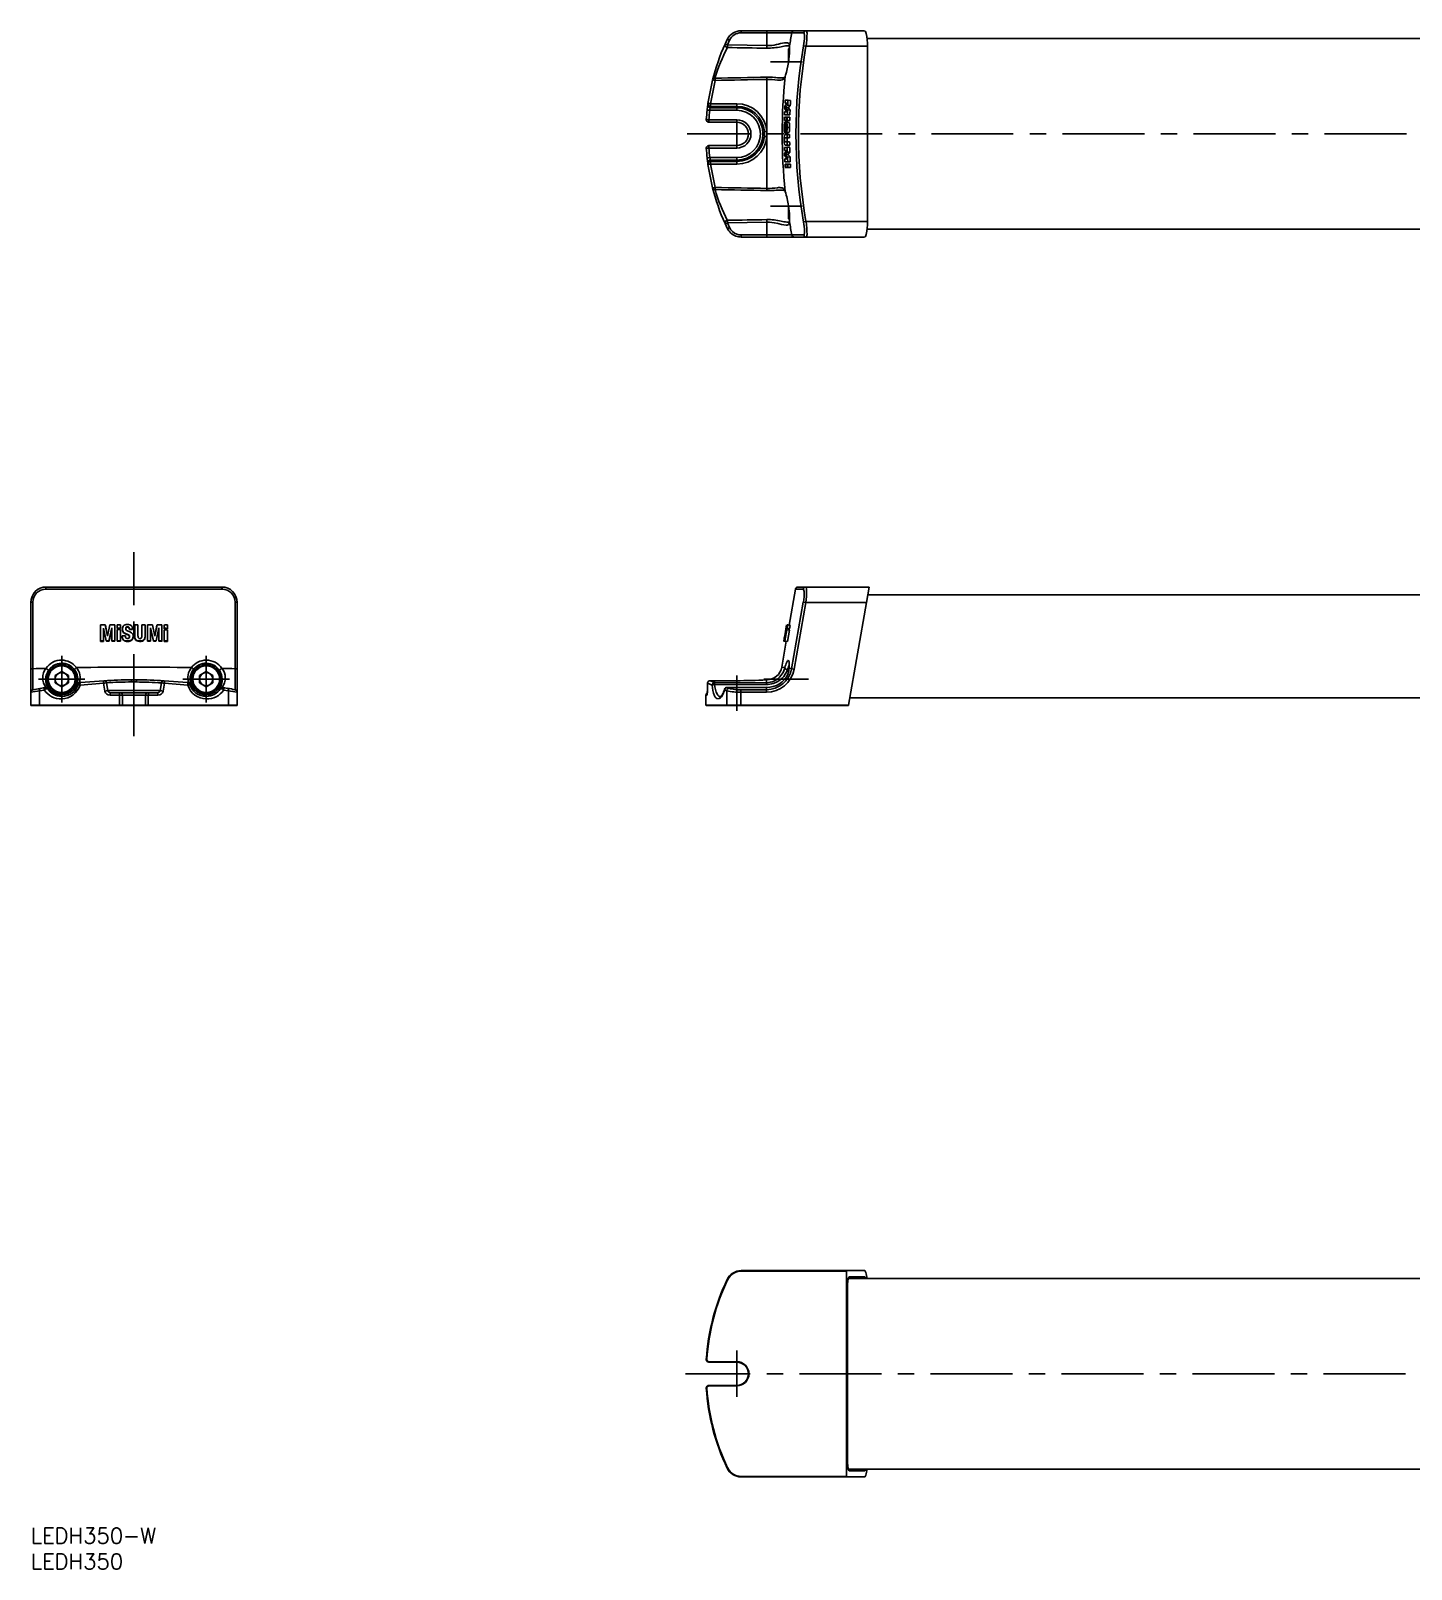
# Model space of a CAD drawing. Extents: x 0 to 535, y -8 to 290.
# Drawn here: x 0 to 267.6, y -8 to 290.3 of the extents above; entities that cross this region are included whole.
import ezdxf

# ---------------------------------------------------------------- set-up
doc = ezdxf.new("R2010")
doc.units = 0
doc.header["$LTSCALE"] = 0.5
doc.linetypes.add('CENTER', pattern=[50.8, 31.75, -6.35, 6.35, -6.35])
for name, color, linetype in [('MSM_CENTER', 1, 'CENTER'), ('MSM_CONTINUOUS', 7, 'CONTINUOUS'), ('MSM_PART_NUMBER', 7, 'CONTINUOUS')]:
    doc.layers.add(name, color=color, linetype=linetype)
doc.styles.get("Standard").update_dxf_attribs({"font": 'txt.shx', "height": 3, "bigfont": 'bigfont.shx'})

# ---------------------------------------------------------------- blocks, each defined once
blk = doc.blocks.new('*U2')
at = {"layer": 'MSM_PART_NUMBER'}
blk.add_text('LEDH350-W', height=3, dxfattribs=at).set_placement((0, -3))
blk = doc.blocks.new('*U3')
at = {"layer": 'MSM_PART_NUMBER'}
blk.add_text('LEDH350', height=3, dxfattribs=at).set_placement((0, -8))

msp = doc.modelspace()

# ---------------------------------------------------------------- linework, layer by layer
at = {"layer": 'MSM_CENTER'}
for p, q in [((143.4, 284.34), (149.49, 284.34)), ((136.84, 267.58), (136.84, 273.08)), ((495.23, 270.28), (127.25, 270.34)), ((143.4, 256.34), (149.49, 256.34)), ((20, 153.56), (20, 189.21)), ((6, 169.1), (6, 160.1)), ((34, 169.1), (34, 160.1)), ((10.5, 164.6), (1.5, 164.6)), ((38.5, 164.6), (29.5, 164.6)), ((136.84, 158.47), (136.84, 165.3)), ((150.72, 164.6), (142.06, 164.6)), ((136.84, 34.4), (136.84, 25.4)), ((495.06, 29.9), (126.88, 29.9))]:
    msp.add_line(p, q, dxfattribs=at)
at = {"layer": 'MSM_CONTINUOUS'}
for p, q in [((137.69, 289.93), (137.69, 290.33)), ((137.69, 290.33), (161.62, 290.33)), ((149.8, 289.93), (137.69, 289.93)), ((142.68, 287.45), (142.68, 290.33)), ((134.56, 287.71), (134.98, 288.62)), ((135.43, 288.5), (135.01, 287.59)), ((135.01, 287.59), (142.68, 287.45)), ((146.84, 286.79), (147.07, 287.01)), ((146.84, 286.79), (146.84, 284.22)), ((147.07, 287.26), (147.07, 287.24)), ((150.26, 287.33), (149.77, 287.42)), ((162.15, 287.33), (150.26, 287.33)), ((462.59, 288.83), (162.08, 288.83)), ((162.15, 253.33), (162.15, 287.33)), ((131.25, 276.23), (132.15, 280.78)), ((132.63, 280.71), (131.75, 276.19)), ((142.68, 259.76), (142.68, 280.9)), ((136.84, 274.91), (131.59, 274.91)), ((131.71, 275.41), (136.84, 275.41)), ((131.75, 276.19), (136.84, 276.19)), ((131.75, 276.19), (131.75, 275.67)), ((136.84, 275.67), (131.75, 275.67)), ((136.84, 274.91), (136.84, 276.19)), ((146.11, 274.62), (146.56, 274.62)), ((146.56, 274.62), (146.14, 275.2)), ((146.16, 275.69), (146.63, 276.27)), ((146.63, 276.27), (146.19, 276.27)), ((146.19, 276.27), (146.61, 276.24)), ((146.23, 276.85), (146.78, 276.85)), ((146.72, 275.9), (146.31, 275.45)), ((146.31, 275.45), (146.68, 274.98)), ((146.31, 275.45), (146.8, 275.42)), ((146.68, 274.98), (147.17, 274.96)), ((146.72, 275.9), (147.21, 275.87)), ((146.78, 276.85), (147.27, 276.82)), ((147.21, 275.87), (146.8, 275.42)), ((146.8, 275.42), (147.17, 274.96)), ((131.43, 273.08), (136.84, 273.08)), ((131.43, 272.58), (131.43, 273.08)), ((136.84, 272.58), (131.43, 272.58)), ((136.84, 272.58), (136.84, 273.08)), ((146.44, 272.95), (146.06, 272.95)), ((146.55, 272.93), (146.06, 272.95)), ((146.08, 273.59), (146.46, 273.59)), ((146.64, 274.04), (146.09, 274.04)), ((146.09, 274.04), (146.58, 274.02)), ((146.1, 271.56), (146.25, 271.56)), ((146.21, 271.98), (146.19, 271.98)), ((146.2, 272.62), (146.22, 272.62)), ((146.21, 271.98), (146.28, 271.97)), ((146.22, 272.62), (146.71, 272.6)), ((146.37, 271.6), (146.33, 271.11)), ((146.93, 272.93), (146.44, 272.95)), ((146.45, 272.57), (146.94, 272.56)), ((146.51, 273.58), (146.46, 273.59)), ((146.61, 272.95), (146.49, 272.95)), ((146.49, 272.95), (146.98, 272.93)), ((146.51, 273.59), (146.62, 273.59)), ((146.93, 272.93), (146.55, 272.93)), ((147.13, 274.02), (146.58, 274.02)), ((146.59, 271.57), (147.08, 271.56)), ((146.61, 272.95), (147.1, 272.93)), ((146.62, 273.59), (147.12, 273.57)), ((146.64, 274.04), (147.13, 274.02)), ((147.1, 272.93), (146.98, 272.93)), ((142.19, 269.86), (142.19, 270.8)), ((146.19, 270.5), (146.68, 270.5)), ((146.19, 270.19), (146.57, 270.19)), ((146.19, 270.19), (146.68, 270.19)), ((146.58, 269.55), (146.19, 269.55)), ((146.2, 268.81), (146.58, 268.81)), ((146.2, 268.81), (146.69, 268.81)), ((146.33, 271.11), (146.3, 270.81)), ((146.44, 270.61), (146.42, 270.61)), ((146.42, 270.61), (146.91, 270.6)), ((146.44, 270.61), (146.93, 270.6)), ((146.57, 270.19), (147.06, 270.19)), ((146.58, 269.55), (147.07, 269.56)), ((146.58, 268.81), (147.08, 268.81)), ((146.68, 270.19), (147.06, 270.19)), ((146.69, 268.81), (147.08, 268.81)), ((146.93, 270.6), (146.91, 270.6)), ((131.43, 268.08), (131.43, 267.58)), ((131.43, 268.08), (136.84, 268.08)), ((136.84, 267.58), (131.43, 267.58)), ((131.59, 265.75), (136.84, 265.75)), ((136.84, 268.08), (136.84, 267.58)), ((136.84, 265.75), (136.84, 264.47)), ((146.06, 267.72), (146.55, 267.73)), ((146.06, 267.72), (146.61, 267.72)), ((146.51, 267.13), (146.07, 267.13)), ((146.09, 266.56), (146.51, 267.13)), ((146.58, 265.49), (146.11, 266.06)), ((146.59, 268.17), (146.21, 268.17)), ((146.63, 266.77), (146.26, 266.3)), ((146.26, 266.3), (146.76, 266.32)), ((146.26, 266.3), (146.67, 265.85)), ((146.55, 267.73), (147.1, 267.73)), ((146.59, 268.17), (147.09, 268.18)), ((146.61, 267.72), (147.1, 267.73)), ((146.63, 266.77), (147.13, 266.78)), ((146.67, 265.85), (147.16, 265.87)), ((147.13, 266.78), (146.76, 266.32)), ((146.76, 266.32), (147.16, 265.87)), ((132.15, 259.88), (131.25, 264.43)), ((136.84, 265.26), (131.71, 265.26)), ((131.75, 264.99), (131.75, 264.47)), ((131.75, 264.99), (136.84, 264.99)), ((131.75, 264.47), (132.63, 259.95)), ((136.84, 264.47), (131.75, 264.47)), ((146.14, 265.49), (146.56, 265.51)), ((146.14, 265.49), (146.58, 265.49)), ((146.72, 264.9), (146.17, 264.9)), ((146.19, 264.45), (146.68, 264.48)), ((146.19, 264.45), (146.57, 264.45)), ((146.61, 263.81), (146.23, 263.81)), ((146.57, 264.45), (147.07, 264.48)), ((146.61, 263.81), (146.66, 263.81)), ((147.11, 264.48), (146.62, 264.45)), ((146.62, 264.45), (146.74, 264.45)), ((146.78, 263.81), (146.66, 263.81)), ((146.68, 264.48), (147.07, 264.48)), ((146.72, 264.9), (147.21, 264.93)), ((147.23, 264.48), (146.74, 264.45)), ((147.27, 263.84), (146.78, 263.81)), ((147.11, 264.48), (147.23, 264.48)), ((146.84, 256.45), (146.84, 253.89)), ((147.07, 253.65), (146.84, 253.89)), ((134.98, 252.04), (134.56, 252.96)), ((142.68, 253.22), (135.01, 253.07)), ((135.01, 253.07), (135.43, 252.17)), ((137.69, 250.74), (149.8, 250.74)), ((137.69, 250.74), (137.69, 250.33)), ((142.68, 253.22), (142.68, 250.33)), ((147.07, 253.39), (147.06, 253.28)), ((150.26, 253.33), (149.77, 253.25)), ((150.26, 253.33), (162.15, 253.33)), ((462.59, 251.83), (162.08, 251.83)), ((161.62, 250.33), (137.69, 250.33)), ((2.92, 182.05), (37.08, 182.05)), ((3, 182.47), (37, 182.47)), ((148.22, 182.06), (146.99, 175.07)), ((148.22, 182.06), (149.7, 182.05)), ((162.52, 182.47), (148.71, 182.47)), ((162.52, 182.47), (161.99, 179.47)), ((0, 159.57), (0, 179.47)), ((0.4, 179.55), (0.4, 162.55)), ((39.6, 162.55), (39.6, 179.55)), ((40, 179.47), (40, 159.57)), ((147.45, 166.61), (149.73, 179.55)), ((150.21, 179.47), (147.93, 166.53)), ((149.73, 179.55), (150.21, 179.47)), ((161.99, 179.47), (150.21, 179.47)), ((161.99, 179.47), (158.49, 159.57)), ((463.15, 180.97), (162.26, 180.97)), ((13.48, 172.01), (13.48, 175.12)), ((14.64, 172.02), (14.07, 174.5)), ((14.07, 174.5), (14.07, 172.02)), ((14.1, 174.37), (14.1, 171.93)), ((14.43, 175.13), (14.88, 172.94)), ((14.43, 175.13), (14.46, 175.04)), ((14.46, 175.04), (14.89, 172.96)), ((14.88, 172.94), (15.35, 175.14)), ((15.71, 174.55), (15.14, 172.03)), ((15.71, 174.37), (15.16, 171.94)), ((15.71, 172.03), (15.71, 174.55)), ((16.3, 175.14), (16.3, 172.03)), ((16.3, 175.14), (16.31, 175.06)), ((16.31, 175.06), (16.31, 171.95)), ((16.75, 174.48), (16.75, 175.15)), ((16.75, 174.48), (16.76, 174.4)), ((16.75, 172.04), (16.75, 174.21)), ((17.39, 175.15), (17.39, 174.49)), ((17.39, 175.15), (17.4, 175.06)), ((17.39, 174.49), (17.4, 174.4)), ((17.39, 174.21), (17.39, 172.04)), ((17.4, 174.12), (17.39, 174.21)), ((17.4, 175.06), (17.4, 174.4)), ((17.4, 174.12), (17.4, 171.95)), ((17.89, 173.8), (17.9, 173.71)), ((18.32, 173.46), (18.33, 173.38)), ((18.73, 173.97), (19.22, 173.76)), ((18.77, 174.67), (18.77, 174.76)), ((19.11, 174.29), (19.12, 174.21)), ((19.22, 173.76), (19.52, 173.6)), ((19.73, 174.38), (19.73, 174.3)), ((19.73, 174.38), (19.73, 174.3)), ((19.73, 174.3), (19.73, 174.21)), ((19.73, 174.3), (19.73, 174.21)), ((20.14, 172.99), (20.14, 175.16)), ((20.14, 175.16), (20.14, 175.07)), ((20.14, 172.9), (20.14, 175.07)), ((20.78, 175.16), (20.78, 172.99)), ((21.53, 175.15), (21.52, 175.07)), ((21.52, 172.9), (21.52, 175.07)), ((21.53, 172.98), (21.53, 175.15)), ((22.17, 175.15), (22.17, 172.98)), ((22.62, 175.15), (22.6, 175.06)), ((22.6, 171.95), (22.6, 175.06)), ((22.62, 172.04), (22.62, 175.15)), ((23.21, 174.53), (23.2, 172.04)), ((23.78, 172.03), (23.21, 174.53)), ((23.76, 171.95), (23.21, 174.37)), ((23.57, 175.15), (24.03, 172.95)), ((24.03, 172.95), (24.49, 175.14)), ((24.03, 172.95), (24.46, 175.05)), ((24.84, 174.52), (24.27, 172.03)), ((24.49, 175.14), (24.46, 175.05)), ((24.82, 171.94), (24.82, 174.43)), ((24.85, 172.03), (24.84, 174.52)), ((25.43, 175.13), (25.43, 172.02)), ((25.85, 175.04), (25.88, 175.13)), ((25.85, 174.38), (25.85, 175.04)), ((25.85, 174.38), (25.88, 174.46)), ((25.88, 174.19), (25.85, 174.1)), ((25.85, 171.93), (25.85, 174.1)), ((25.88, 174.46), (25.88, 175.13)), ((25.88, 172.02), (25.88, 174.19)), ((26.49, 174.37), (26.52, 174.46)), ((26.52, 175.12), (26.52, 174.46)), ((26.52, 174.18), (26.52, 172.01)), ((145.98, 172.04), (146.53, 175.15)), ((146.44, 174.53), (146, 172.04)), ((146.02, 172.03), (146.44, 174.53)), ((146.5, 174.52), (146.04, 172.03)), ((146.06, 172.03), (146.5, 174.52)), ((146.64, 175.13), (146.09, 172.02)), ((146.12, 172.99), (146.5, 175.16)), ((146.5, 175.16), (146.12, 172.99)), ((146.12, 172.02), (146.5, 174.19)), ((146.13, 172.98), (146.51, 175.15)), ((146.52, 175.15), (146.14, 172.98)), ((146.54, 174.18), (146.16, 172.01)), ((146.56, 175.15), (146.19, 172.95)), ((146.19, 172.95), (146.6, 175.14)), ((146.54, 174.18), (146.5, 174.19)), ((146.56, 175.15), (146.53, 175.15)), ((146.54, 174.18), (147.03, 174.09)), ((146.55, 174.46), (146.67, 175.13)), ((146.59, 174.46), (146.55, 174.46)), ((146.7, 175.12), (146.59, 174.46)), ((147.08, 174.37), (146.59, 174.46)), ((146.64, 175.13), (146.6, 175.14)), ((146.64, 175.13), (146.67, 175.13)), ((147.03, 174.09), (146.65, 171.92)), ((146.7, 175.12), (146.67, 175.13)), ((147.2, 175.03), (146.7, 175.12)), ((147.02, 174.38), (146.97, 174.11)), ((147.2, 175.03), (147.08, 174.37)), ((13.48, 172.01), (13.51, 171.92)), ((14.07, 172.02), (14.1, 171.93)), ((15.14, 172.03), (14.64, 172.02)), ((14.64, 172.02), (14.67, 171.94)), ((15.16, 171.94), (14.67, 171.94)), ((15.14, 172.03), (15.16, 171.94)), ((15.71, 172.03), (15.73, 171.94)), ((16.3, 172.03), (16.31, 171.95)), ((16.76, 171.95), (16.75, 172.04)), ((17.4, 171.95), (17.39, 172.04)), ((17.72, 172.89), (17.72, 173.01)), ((18.36, 173.01), (18.36, 172.92)), ((18.36, 173.01), (18.37, 172.93)), ((18.37, 172.93), (18.37, 172.84)), ((18.37, 172.84), (18.37, 172.73)), ((18.78, 171.91), (18.77, 172)), ((20.14, 172.99), (20.14, 172.9)), ((21.53, 172.98), (21.52, 172.9)), ((22.62, 172.04), (22.6, 171.95)), ((23.2, 172.04), (23.19, 171.95)), ((23.78, 172.03), (23.76, 171.95)), ((24.25, 171.94), (23.76, 171.95)), ((24.27, 172.03), (23.78, 172.03)), ((24.27, 172.03), (24.25, 171.94)), ((24.85, 172.03), (24.82, 171.94)), ((25.43, 172.02), (25.41, 171.93)), ((25.88, 172.02), (25.85, 171.93)), ((26.52, 172.01), (26.49, 171.92)), ((146.44, 171.96), (145.56, 166.95)), ((145.95, 172.04), (145.96, 172.04)), ((146.43, 171.91), (145.95, 172)), ((145.95, 171.99), (146.43, 171.91)), ((145.98, 172.04), (146, 172.04)), ((146.04, 172.03), (146.02, 172.03)), ((146.14, 172.98), (146.05, 172.48)), ((146.09, 172.02), (146.06, 172.03)), ((146.09, 172.02), (146.12, 172.02)), ((146.16, 172.01), (146.12, 172.02)), ((146.16, 172.01), (146.65, 171.92)), ((146.84, 167.05), (147.01, 167.22)), ((6, 166.08), (4.72, 165.34)), ((4.72, 165.34), (4.72, 163.86)), ((6, 166.08), (7.28, 165.34)), ((7.28, 163.86), (7.28, 165.34)), ((9.62, 163.93), (14.14, 164.3)), ((19.49, 164.47), (20.51, 164.47)), ((25.86, 164.3), (30.38, 163.93)), ((32.72, 165.34), (34, 166.08)), ((32.72, 165.34), (32.72, 163.86)), ((34, 166.08), (35.28, 165.34)), ((35.28, 163.86), (35.28, 165.34)), ((136.77, 164.3), (131.67, 164.3)), ((131.67, 164.3), (132.56, 163.93)), ((136.77, 164.3), (131.67, 164.3)), ((131.67, 164.3), (131.67, 164.3)), ((136.77, 164.3), (136.77, 164.3)), ((142.6, 164.47), (142.59, 164.47)), ((142.6, 163.91), (142.6, 164.47)), ((145.56, 166.95), (146.17, 166.84)), ((146.77, 166.79), (146.65, 166.45)), ((146.84, 167.05), (146.84, 165.87)), ((147.93, 166.53), (146.99, 166.7)), ((2.62, 162.49), (1.71, 162.33)), ((1.71, 162.33), (1.71, 159.57)), ((1.8, 162.81), (1.83, 162.82)), ((1.83, 162.82), (2.74, 162.98)), ((2.71, 162.97), (2.74, 162.98)), ((2.74, 162.98), (2.89, 163.01)), ((3.24, 162.77), (3.38, 162.8)), ((3.37, 162.82), (3.38, 162.8)), ((6, 163.12), (4.72, 163.86)), ((7.28, 163.86), (6, 163.12)), ((9.19, 163.59), (9.01, 163.58)), ((9.43, 163.91), (9.62, 163.93)), ((14.1, 163.8), (9.55, 163.44)), ((14.37, 162.29), (14.1, 163.8)), ((14.66, 163.89), (14.93, 162.38)), ((14.93, 162.38), (25.07, 162.38)), ((24.63, 161.47), (15.37, 161.47)), ((15.42, 161.97), (24.58, 161.97)), ((17.22, 159.57), (17.22, 161.47)), ((17.75, 161.47), (17.75, 159.57)), ((20.47, 164.05), (19.53, 164.05)), ((22.25, 159.57), (22.25, 161.47)), ((22.78, 161.47), (22.78, 159.57)), ((25.07, 162.38), (25.34, 163.89)), ((25.9, 163.8), (25.63, 162.29)), ((30.45, 163.44), (25.9, 163.8)), ((30.57, 163.91), (30.38, 163.93)), ((34, 163.12), (32.72, 163.86)), ((34, 163.12), (35.28, 163.86)), ((36.62, 162.8), (36.63, 162.84)), ((36.76, 162.77), (36.62, 162.8)), ((37.11, 163.01), (37.26, 162.98)), ((37.26, 162.98), (38.17, 162.82)), ((37.29, 162.97), (37.26, 162.98)), ((38.29, 162.33), (37.38, 162.49)), ((38.2, 162.81), (38.17, 162.82)), ((38.29, 159.57), (38.29, 162.33)), ((130.86, 161.47), (130.86, 159.57)), ((130.86, 161.47), (130.86, 159.57)), ((131.02, 161.47), (130.86, 161.47)), ((131.08, 161.68), (130.98, 161.47)), ((131.17, 163.81), (131.14, 162.31)), ((131.17, 163.81), (131.18, 163.8)), ((132.07, 163.44), (131.18, 163.8)), ((132.55, 163.59), (142.6, 163.58)), ((142.6, 163.91), (132.56, 163.93)), ((134.9, 162.33), (134.48, 162.49)), ((134.9, 159.57), (134.9, 162.33)), ((142.6, 163.02), (134.94, 162.99)), ((142.6, 163.01), (134.94, 162.98)), ((134.94, 162.99), (134.94, 162.98)), ((134.94, 162.98), (135.35, 162.82)), ((137.61, 162.55), (137.61, 159.47)), ((137.61, 162.55), (142.6, 162.55)), ((142.6, 162.06), (137.61, 162.06)), ((142.6, 163.01), (142.6, 163.02)), ((142.6, 163.01), (142.6, 162.06)), ((0, 159.57), (40, 159.57)), ((39.9, 159.47), (0.1, 159.47)), ((130.86, 159.57), (158.49, 159.57)), ((158.47, 159.47), (130.96, 159.47)), ((158.47, 159.47), (158.49, 159.57)), ((466.68, 160.97), (158.73, 160.97)), ((135.07, 48.15), (134.98, 48.19)), ((137.69, 49.9), (137.69, 49.8)), ((137.69, 49.9), (161.62, 49.9)), ((158.09, 49.8), (137.69, 49.8)), ((158.09, 10), (158.09, 49.8)), ((466.22, 48.4), (158.45, 48.4)), ((158.62, 48.7), (161.62, 48.7)), ((158.3, 12.9), (158.3, 46.9)), ((131.43, 32.25), (136.84, 32.25)), ((131.43, 32.15), (131.43, 32.25)), ((136.84, 32.15), (131.43, 32.15)), ((136.84, 32.15), (136.84, 32.25)), ((131.43, 27.65), (131.43, 27.55)), ((131.43, 27.65), (136.84, 27.65)), ((136.84, 27.55), (131.43, 27.55)), ((136.84, 27.65), (136.84, 27.55)), ((134.98, 11.61), (135.07, 11.65)), ((137.69, 10), (158.09, 10)), ((137.69, 9.9), (137.69, 10)), ((161.62, 9.9), (137.69, 9.9)), ((466.22, 11.4), (158.45, 11.4)), ((161.62, 11.1), (158.62, 11.1))]:
    msp.add_line(p, q, dxfattribs=at)
for centre, radius in [((6, 164.6), 3.05), ((6, 164.6), 2.75), ((6, 164.6), 2.6), ((34, 164.6), 3.05), ((34, 164.6), 2.75), ((34, 164.6), 2.6), ((6, 164.6), 1.28), ((34, 164.6), 1.28)]:
    msp.add_circle(centre, radius, dxfattribs=at)
for centre, radius, start, end in [((137.68, 287.34), 2.99, 89.8666, 154.6417), ((137.68, 287.44), 2.49, 89.9311, 154.8343), ((248.01, 270.36), 102.38, 168.9777, 170.4223), ((148.01, 289.84), 0.494, 90.3295, 169.3436), ((150.29, 289.84), 0.494, 90.3309, 169.3422), ((149.73, 289.75), 0.197, 19.6965, 67.0661), ((147.95, 289.32), 2.02, 356.5362, 14.1814), ((137.49, 289.56), 12.96, 350.09, 1.2714), ((150.15, 290.11), 0.265, 28.0375, 58.5115), ((148.98, 289.79), 1.47, 2.4476, 17.5075), ((161.58, 290.12), 0.213, 25.2862, 78.2607), ((160.19, 289.41), 1.78, 13.34, 27.12), ((151.34, 287.57), 10.81, 358.7237, 11.9624), ((173.36, 270.33), 42.52, 155.8678, 165.7613), ((165.79, 271.25), 34.62, 152.7699, 163.4003), ((135.03, 287.58), 0.492, 164.7096, 266.8613), ((134.59, 286.92), 0.793, 58.0761, 92.6895), ((135.01, 287.87), 0.759, 56.5079, 92.4692), ((240.41, 285.51), 105.42, 178.8677, 179.1405), ((-4752.35, -267335.25), 267666.96, 88.952133, 88.9537744), ((251, 285.29), 108.34, 178.8623, 179.125), ((142.56, 301.05), 14.1, 270.4431, 281.7379), ((142.74, 295.35), 7.9, 269.5744, 283.3187), ((150.78, 263.33), 25.11, 100.7493, 104.3498), ((148.06, 275.46), 12.07, 97.1006, 102.5829), ((146.36, 286.51), 1.51, 77.3765, 100.1062), ((125.5, 287.35), 21.57, 346.5091, 359.7179), ((146.64, 286.25), 1.19, 81.9664, 94.5575), ((146.55, 287.52), 0.485, 10.4457, 72.9192), ((146.84, 286.42), 1.02, 79.8817, 91.6375), ((147, 287.37), 0.0487, 47.3925, 79.2247), ((145.35, 287.25), 1.72, 0.7753, 12.2134), ((146.75, 287.27), 0.313, 356.9709, 24.9144), ((247.8, 270.33), 99.5, 170.1133, 189.8867), ((247.78, 270.33), 99, 170.1119, 189.8881), ((139.35, 289.47), 10.62, 348.8517, 358.5216), ((132.61, 280.66), 0.48, 88.4963, 164.7411), ((132.21, 279.53), 1.26, 70.3468, 92.8511), ((-1253.57, 74698.36), 74430.13, 271.0671381, 271.0748743), ((27.77, 278.77), 104.88, 1.0591, 1.2915), ((-2287.73, 127180.92), 126923.29, 271.0926642, 271.0972009), ((40.98, 279.01), 101.71, 1.0684, 1.3056), ((142.7, 256.66), 24.67, 86.7077, 90.0763), ((142.52, 262.69), 18.22, 83.0245, 89.5076), ((145.15, 289.25), 8.03, 262.6431, 271.1564), ((145.03, 283.75), 2.99, 264.389, 281.4166), ((145.52, 283.82), 2.61, 265.3749, 274.6126), ((145.46, 281.5), 0.702, 283.3731, 327.3333), ((248.18, 270.33), 102.55, 173.7483, 186.2517), ((145.73, 281.83), 0.613, 269.2987, 326.9925), ((145.3, 281.74), 0.969, 320.0529, 345.5571), ((139.85, 283.75), 6.78, 340.5629, 347.7233), ((173.34, 270.33), 42.5, 173.739, 176.2458), ((172.84, 270.39), 41.99, 172.3774, 173.7471), ((46083.44, 419113.7), 421352, 263.7389103, 263.7389783), ((173.34, 270.33), 42.5, 172.0203, 172.3856), ((131.71, 275.9), 0.497, 172.9134, 270.2397), ((131.32, 274.06), 2.18, 78.784, 91.8863), ((131.74, 276.17), 0.497, 172.5532, 270.2297), ((173.34, 270.33), 42, 173.739, 176.2458), ((142.41, 272.54), 11.08, 165.0112, 167.6325), ((173.34, 269.84), 42, 172.0203, 172.3856), ((136.84, 270.33), 5.86, 5.0376, 90.0008), ((136.85, 270.31), 5.36, 5.214, 90.1368), ((136.84, 270.33), 5.07, 270, 90), ((136.84, 270.33), 4.58, 270, 90), ((248.05, 270.37), 102.03, 177.6134, 177.9425), ((248.39, 270.37), 102.37, 177.0184, 177.2972), ((249.47, 270.31), 103.45, 176.3745, 176.699), ((249.48, 270.34), 102.9, 177.4136, 177.9407), ((249.35, 270.35), 102.78, 176.3733, 176.9035), ((249.5, 270.34), 102.44, 177.414, 177.9409), ((249.25, 270.35), 102.19, 176.3732, 176.9038), ((131.43, 273.08), 0.5, 176.2458, 270), ((-4366.73, -68273.21), 68693.73, 86.2455058, 86.2459229), ((136.84, 270.33), 2.75, 270, 90), ((136.84, 270.33), 2.25, 270, 90), ((154.29, 271.53), 8.27, 175.9755, 185.0223), ((148.3, 271.97), 2.26, 168.2511, 176.4557), ((249.18, 270.33), 103.15, 178.1914, 178.5469), ((146.48, 272.36), 0.402, 150.789, 170.4733), ((148.19, 271.55), 2.09, 170.7443, 179.8141), ((147.67, 271.51), 1.57, 177.979, 188.4609), ((146.23, 272.51), 0.114, 107.2731, 151.3228), ((146.3, 271.86), 0.179, 146.6409, 169.4351), ((146.19, 271.93), 0.0453, 90.5459, 146.21), ((144.47, 271.63), 1.78, 346.322, 357.6446), ((249.63, 270.33), 103.44, 178.7316, 179.0862), ((156.48, 270.93), 10.25, 172.3052, 176.4628), ((147.09, 272.2), 0.772, 154.1068, 172.6666), ((150.74, 271.22), 4.38, 172.3621, 174.9944), ((146.45, 272.51), 0.0598, 88.2769, 153.2392), ((146.72, 271.77), 0.324, 154.0317, 174.3417), ((146.46, 271.9), 0.0351, 97.8354, 152.9836), ((250.25, 270.31), 103.85, 178.1926, 178.5458), ((146.44, 272.49), 0.0783, 13.2587, 82.6135), ((146.45, 271.9), 0.0308, 20.1442, 83.7262), ((146.25, 271.81), 0.246, 5.7323, 24.4186), ((249.61, 270.33), 103.15, 178.1914, 178.5469), ((144.31, 271.61), 2.2, 352.4791, 5.8546), ((145.39, 272.12), 1.19, 8.4496, 19.1054), ((141.89, 271.51), 4.7, 351.3689, 0.6651), ((140.31, 271.72), 6.28, 358.5962, 5.2609), ((248.54, 270.36), 101.96, 178.1893, 178.549), ((250.13, 270.31), 103.44, 178.7316, 178.7534), ((146.93, 272.48), 0.0783, 13.2587, 82.6135), ((145.88, 272.11), 1.19, 8.4496, 19.1054), ((142.48, 271.5), 4.6, 351.2148, 0.7169), ((141.24, 271.74), 5.84, 358.2701, 5.3856), ((249.89, 270.32), 102.83, 178.1917, 178.5466), ((136.85, 270.35), 5.36, 269.8671, 354.7821), ((136.84, 270.33), 5.86, 270.0031, 354.9585), ((145.69, 235.71), 35.27, 94.8992, 95.6996), ((145.69, 304.96), 35.27, 264.3004, 265.1007), ((150.35, 269.4), 4.33, 172.6847, 179.1332), ((156.83, 269.32), 10.8, 179.2283, 182.1953), ((149.03, 268.95), 3, 180.9598, 191.4365), ((147.18, 270.93), 1.13, 186.2399, 196.0423), ((146.57, 269.89), 0.519, 149.2152, 173.5148), ((146.34, 270.68), 0.259, 194.6108, 214.5477), ((146.69, 269.31), 0.59, 160.8358, 182.7602), ((149.58, 269.22), 3.48, 178.9849, 181.2189), ((146.97, 269.11), 0.871, 177.6493, 197.0333), ((146.34, 271.29), 0.227, 184.1723, 207.2417), ((146.19, 270.58), 0.0747, 212.8153, 253.0133), ((146.21, 270.09), 0.104, 99.7178, 141.27), ((146.2, 269.49), 0.0646, 92.7833, 163.8856), ((146.17, 271.2), 0.0268, 205.1355, 288.7383), ((146.21, 268.88), 0.0719, 195.2796, 263.7429), ((146.14, 271.23), 0.0631, 303.5251, 346.5974), ((146.18, 270.55), 0.0432, 254.2504, 284.6376), ((146.16, 270.58), 0.0834, 290.6215, 341.7822), ((145.1, 270.94), 1.2, 341.2834, 353.8645), ((146.42, 271.27), 0.0504, 274.0743, 338.3639), ((249.83, 270.33), 103.41, 179.5074, 179.8477), ((146.4, 270.7), 0.101, 289.381, 335.4474), ((146.23, 271.37), 0.262, 334.0554, 350.1337), ((145.94, 270.9), 0.608, 336.3339, 350.7692), ((250.17, 270.33), 103.6, 180.0778, 180.4318), ((249.47, 270.33), 102.89, 180.8478, 181.2041), ((148.57, 269.21), 1.98, 172.9853, 188.2158), ((146.8, 269.42), 0.199, 136.3726, 169.0462), ((146.74, 268.93), 0.13, 181.727, 247.2597), ((146.65, 270.6), 0.101, 289.381, 335.4474), ((146.18, 270.8), 0.608, 336.3339, 341.2938), ((146.89, 270.7), 0.102, 289.5934, 332.2786), ((146.45, 270.9), 0.584, 335.4328, 350.5439), ((249.9, 270.33), 102.84, 180.078, 180.4328), ((250.15, 270.34), 103.08, 180.85, 181.204), ((131.43, 267.58), 0.5, 90, 183.7542), ((-39649.06, 606516.59), 607552.75, 273.75417152, 273.75421867), ((173.34, 270.33), 42.5, 183.7542, 186.261), ((-60844.73, 556041.02), 559110.24, 276.2610549, 276.2611062), ((173.36, 270.34), 42.52, 186.2614, 187.6141), ((173.34, 270.33), 42, 183.7542, 186.261), ((141.49, 267.9), 10.13, 192.2452, 195.1111), ((249.99, 270.36), 103.97, 181.4567, 181.7796), ((146.5, 268.44), 0.421, 191.5654, 206.7681), ((249.58, 270.35), 103.56, 182.1004, 182.376), ((146.23, 268.27), 0.109, 190.1589, 259.6614), ((249.59, 270.33), 103.01, 181.455, 181.984), ((249.87, 270.34), 103.3, 182.4959, 183.021), ((249.61, 270.33), 102.54, 181.4546, 181.9834), ((249.35, 270.32), 102.28, 182.4946, 183.0223), ((131.71, 264.76), 0.497, 89.7603, 187.0866), ((173.34, 270.33), 42.5, 187.6144, 187.9797), ((131.74, 264.5), 0.497, 89.7702, 187.4468), ((131.32, 266.61), 2.18, 268.1135, 281.2161), ((173.34, 270.83), 42, 187.6144, 187.9797), ((248.88, 270.32), 102.85, 182.6949, 183.0215), ((249.96, 270.39), 103.94, 183.2738, 183.6266), ((248.46, 270.27), 102.05, 183.2705, 183.6299), ((249.44, 270.33), 102.99, 183.2715, 183.6276), ((250.51, 270.39), 103.94, 183.2738, 183.6266), ((248.79, 270.28), 101.72, 183.2705, 183.6292), ((132.21, 261.13), 1.26, 267.1489, 289.6532), ((132.61, 260.01), 0.48, 195.2588, 271.5038), ((173.34, 270.33), 42.5, 194.2362, 204.1348), ((27.77, 261.89), 104.88, 358.7085, 358.9409), ((-1945.37, -108727.88), 109007.64, 88.9024263, 88.9077086), ((40.98, 261.66), 101.71, 358.6944, 358.9316), ((142.38, 280.12), 20.36, 270.8333, 276.6179), ((145.05, 257.58), 2.34, 75.9279, 97.8973), ((145.37, 259), 0.881, 36.495, 73.369), ((164.54, 268.85), 33.25, 196.2785, 207.3412), ((-8359.48, -454259.77), 454598.63, 88.9283604, 88.9296271), ((143, 271.63), 12.3, 268.4549, 274.9061), ((145.46, 244.74), 14.71, 88.9767, 95.4832), ((145.74, 258.85), 0.593, 31.9374, 91.7307), ((144.46, 258.56), 1.88, 18.7924, 30.9013), ((129.29, 254.01), 17.72, 7.7398, 16.9055), ((1030.25, -48520.28), 48782.07, 91.042547, 91.051553), ((251, 255.37), 108.34, 180.875, 181.1377), ((142.74, 241.55), 12.17, 77.2141, 90.3102), ((104.32, 250.76), 42.9, 4.8081, 7.549), ((135.33, 253.88), 11.75, 357.5353, 2.3481), ((135.03, 253.08), 0.492, 93.1387, 195.2905), ((134.59, 253.75), 0.793, 267.3108, 301.9236), ((135.01, 252.8), 0.759, 267.5308, 303.4921), ((137.68, 253.32), 2.99, 205.3861, 249.7397), ((240.42, 255.16), 105.43, 180.8595, 181.1323), ((137.68, 253.23), 2.49, 205.1803, 249.8982), ((137.82, 254), 3.27, 252.3207, 267.6319), ((142.84, 245.48), 7.74, 77.1534, 91.2032), ((147.2, 261.09), 8.48, 251.9133, 264.7939), ((146.99, 260.02), 6.79, 256.7181, 266.2664), ((146.47, 253.25), 0.607, 265.7342, 322.5107), ((148.88, 301.32), 48.13, 267.2177, 267.5718), ((146.88, 253.59), 0.355, 263.7797, 292.313), ((145.72, 253.42), 1.35, 336.1666, 357.8432), ((146.81, 253.41), 0.255, 322.5202, 350.7663), ((248.01, 270.31), 102.38, 189.5777, 191.0223), ((148.01, 250.83), 0.494, 190.6562, 269.6707), ((139.35, 251.19), 10.62, 1.4784, 11.1483), ((149.73, 250.92), 0.197, 292.9339, 340.3035), ((150.29, 250.83), 0.494, 190.6577, 269.6692), ((147.95, 251.35), 2.02, 345.8186, 3.4638), ((137.49, 251.1), 12.96, 358.7286, 9.91), ((148.98, 250.88), 1.47, 342.4925, 357.5524), ((160.19, 251.26), 1.78, 332.88, 346.66), ((151.34, 253.09), 10.81, 348.0376, 1.2763), ((137.95, 254.85), 4.52, 253.2054, 266.6399), ((150.15, 250.56), 0.265, 301.4885, 331.9625), ((161.58, 250.54), 0.213, 281.7393, 334.7138), ((3, 179.47), 3, 90.0627, 179.9373), ((2.91, 179.54), 2.51, 89.9315, 179.7933), ((3.55, 182.14), 0.637, 149.0838, 187.8468), ((36.45, 182.14), 0.637, 352.1538, 30.9156), ((37, 179.47), 3, 0.0618, 89.9382), ((37.09, 179.54), 2.51, 0.2053, 90.0699), ((148.71, 181.97), 0.5, 90, 168.6246), ((150.19, 181.97), 0.495, 90.3348, 170.656), ((149.52, 181.75), 0.353, 37.5014, 60.1782), ((150.01, 182.2), 0.319, 27.4133, 55.8644), ((148.69, 181.83), 1.68, 0.1902, 18.1567), ((0.32, 178.95), 0.61, 82.2161, 121.6524), ((39.68, 178.95), 0.61, 58.3474, 97.784), ((141.52, 181.2), 8.38, 348.6709, 2.5417), ((148.7, 181.53), 1.18, 1.9332, 21.3996), ((137.95, 181.49), 12.43, 350.6575, 1.5941), ((19.98, -406.24), 581.4, 90.54664, 90.64021), ((19.99, -407.37), 582.53, 90.36318, 90.45622), ((20.02, -412.74), 587.9, 90.25646, 90.31882), ((19.98, -405.82), 580.31, 90.25605, 90.31922), ((19.98, -406.1), 580.31, 90.25605, 90.31922), ((19.99, -404.97), 579.37, 90.25607, 90.31903), ((18.76, 174.3), 1, 169.4165, 209.9463), ((18.55, 174.42), 0.773, 109.6068, 175.4703), ((18.45, 174.08), 0.655, 184.1466, 213.9025), ((18.69, 174.38), 0.987, 216.2321, 248.353), ((18.7, 174.29), 0.983, 216.0753, 248.2349), ((18.76, 173.59), 1.63, 74.4093, 106.9589), ((17.12, 169.54), 4.1, 63.2045, 72.9166), ((16.68, 168.25), 5.39, 65.1803, 72.1633), ((18.73, 174.43), 0.331, 130.309, 186.1339), ((18.86, 174.38), 0.462, 178.0602, 208.3137), ((18.77, 174.34), 0.361, 137.3637, 189.4992), ((18.87, 174.46), 0.512, 215.962, 254.0558), ((18.74, 174.3), 0.371, 85.6785, 130.3171), ((18.74, 174.37), 0.387, 86.2684, 125.3284), ((18.77, 174.35), 0.406, 64.0079, 90.416), ((18.8, 174.37), 0.301, 32.2356, 94.7543), ((18.77, 172.78), 0.392, 6.4399, 64.1258), ((18.77, 174.44), 0.33, 9.4095, 57.0986), ((18.79, 172.87), 0.376, 353.2332, 61.479), ((18.54, 174.27), 0.577, 2.272, 26.5751), ((18, 174.29), 1.11, 0.3032, 10.5132), ((20, -413.45), 587.75, 90.02696, 90.08684), ((20, -411.92), 586.13, 90.02704, 90.08679), ((18.99, 174.46), 0.729, 20.57, 73.4298), ((19.04, 172.93), 0.825, 28.7653, 54.3213), ((18.33, 174.32), 1.4, 2.4139, 16.2323), ((18.69, 172.94), 1.15, 354.4849, 20.1096), ((20, -408.62), 583.78, 89.92365, 89.98647), ((20, -410.34), 585.49, 89.78765, 89.85027), ((20, -409.56), 584.72, 89.65018, 89.74333), ((19.99, -409.57), 584.73, 89.46691, 89.55957), ((20.01, -405.45), 579.86, 89.3596, 89.42242), ((20.02, -406.64), 581.8, 89.35946, 89.42238), ((20.03, -406.29), 580.78, 89.35948, 89.42252), ((20.03, -406.57), 580.78, 89.35948, 89.42252), ((19.97, -408.49), 580.54, 90.58248, 90.6402), ((19.97, -405.76), 577.72, 90.58248, 90.6402), ((20, -412.72), 584.77, 90.36336, 90.42074), ((19.99, -407.04), 579, 90.36323, 90.4209), ((19.99, -411.01), 583.05, 90.2562, 90.31908), ((19.99, -408.26), 580.22, 90.25616, 90.31903), ((20, -410.56), 583.58, 90.16094, 90.22377), ((18.66, 172.84), 0.943, 177.2247, 217.5268), ((18.34, 172.58), 0.581, 183.0692, 226.8557), ((18.45, 172.75), 0.72, 221.8679, 257.8423), ((18.48, 172.69), 0.759, 225.2855, 260.7543), ((18.73, 174.09), 2.09, 257.9499, 271.0488), ((19.28, 172.9), 0.918, 178.7792, 190.8777), ((18.73, 173.89), 1.98, 259.2904, 271.483), ((18.81, 172.83), 0.443, 192.978, 218.7062), ((18.75, 172.9), 0.455, 229.5886, 286.6747), ((18.78, 173.45), 1.45, 269.6728, 297.1381), ((18.82, 173.17), 1.26, 267.9787, 305.2873), ((18.83, 172.79), 0.332, 279.2848, 6.2453), ((19.05, 172.82), 0.773, 300.245, 0.5084), ((19.06, 172.72), 0.759, 309.7421, 352.4558), ((18.51, 172.79), 1.32, 352.6659, 1.6873), ((21.34, 172.94), 1.21, 177.784, 211.2191), ((21.88, 172.91), 1.74, 180.2174, 194.6334), ((20.91, 172.67), 0.74, 195.8378, 237.2217), ((20.9, 172.75), 0.73, 216.8085, 262.7081), ((21.16, 173.48), 1.57, 245.5417, 288.0887), ((22.14, 172.97), 1.36, 179.4887, 188.0278), ((21.24, 172.84), 0.451, 186.3799, 223.8275), ((21.15, 173.91), 1.91, 259.6585, 282.9315), ((21.15, 172.84), 0.395, 233.4008, 309.7158), ((21.11, 172.81), 0.4, 316.2123, 356.7259), ((20.41, 172.96), 1.12, 351.2776, 1.2514), ((21.38, 172.78), 0.76, 284.9946, 331.1925), ((21.4, 172.67), 0.725, 289.7754, 330.8445), ((21.6, 172.58), 0.513, 328.025, 358.2539), ((21.22, 172.85), 0.929, 332.2715, 346.112), ((20.53, 173), 1.63, 346.8243, 359.5789), ((20, -409.29), 581.25, 89.68592, 89.74338), ((20, -412.08), 584.13, 89.68596, 89.74342), ((20.02, -406.35), 578.31, 89.46666, 89.52439), ((20.01, -410.76), 582.81, 89.46677, 89.52434), ((20.01, -407.38), 579.34, 89.35953, 89.42241), ((20.04, -407.7), 579.75, 89.35934, 89.42249), ((242.82, 155.72), 98.23, 169.8747, 170.4346), ((136.97, 174.07), 9.22, 347.0657, 350.1208), ((145.89, 172.02), 0.0617, 338.3518, 347.0009), ((145.99, 171.99), 0.0412, 175.2922, 180.062), ((145.95, 171.99), 0.00245, 316.7129, 341.0328), ((145.95, 171.99), 0.000183, 192.1997, 326.7328), ((145.95, 171.99), 0.0042, 178.6783, 196.6518), ((192.84, 164.67), 47.45, 169.9057, 170.544), ((145.08, 172.69), 0.981, 345.5352, 350.3875), ((146.33, 172.42), 0.304, 171.1203, 174.3609), ((146.05, 172.45), 0.0208, 175.7792, 183.3114), ((146.01, 172.45), 0.0162, 334.9389, 348.0115), ((146.03, 172.45), 0.00068, 189.458, 215.5377), ((146.03, 172.45), 0.0000868, 226.9822, 322.5991), ((146.03, 172.45), 0.000852, 310.679, 332.385), ((55.33, 189), 92.2, 349.7083, 349.9952), ((5.92, 164.69), 3.59, 88.692, 145.9891), ((6.01, 164.59), 3.1, 36.9834, 145.8512), ((5.98, 164.73), 3.55, 36.5147, 89.7124), ((34.01, 164.74), 3.54, 90.208, 143.5445), ((33.99, 164.59), 3.1, 34.1602, 143.0243), ((34.09, 164.7), 3.57, 33.8976, 91.4536), ((154.84, 164.66), 8.94, 158.7093, 165.8808), ((147.82, 167.36), 1.42, 144.6313, 157.5834), ((146.87, 168.05), 0.246, 113.0103, 145.6036), ((146.79, 168.19), 0.0849, 34.8526, 104.9776), ((146.37, 167.91), 0.589, 3.9469, 33.6351), ((141.09, 167.19), 5.92, 355.1952, 7.3898), ((0.32, 166.01), 0.61, 82.2162, 121.6524), ((19.42, -387.02), 553.96, 91.704, 91.9668), ((5.42, 164.81), 3.11, 142.7826, 215.4623), ((6.17, 164.52), 3.27, 146.4644, 211.3495), ((1.1, 163.66), 3.55, 48.7313, 58.7127), ((9.17, 166.19), 0.735, 117.5292, 158.7471), ((5.82, 164.49), 3.31, 344.0418, 36.4119), ((20, -412.67), 579.62, 88.89605, 91.10395), ((6.58, 164.86), 3, 341.6617, 41.3207), ((15.04, 163.97), 0.952, 160.1238, 190.6209), ((14.17, 163.8), 0.5, 10, 93.3259), ((19.93, 67.2), 97.27, 90.2628, 93.3831), ((18.4, 164.14), 1.13, 355.7076, 16.861), ((21.6, 164.14), 1.13, 163.139, 184.2925), ((20.02, 64.69), 99.78, 86.6631, 89.718), ((25.83, 163.8), 0.5, 86.6741, 170), ((24.96, 163.97), 0.952, 349.3789, 19.8763), ((33.43, 164.86), 3.01, 138.75, 198.2675), ((34.19, 164.49), 3.32, 143.6877, 195.8586), ((30.83, 166.19), 0.735, 21.2527, 62.471), ((38.9, 163.66), 3.55, 121.2873, 131.2689), ((33.83, 164.52), 3.27, 328.9071, 33.5089), ((20.58, -387.02), 553.96, 88.0332, 88.296), ((34.57, 164.81), 3.12, 324.5756, 37.1573), ((39.68, 166.01), 0.61, 58.3475, 97.7839), ((131.67, 163.8), 0.5, 90, 178.5841), ((131.68, 163.8), 0.502, 90.7706, 179.6904), ((136.77, 264.48), 100.18, 269.9949, 273.3301), ((142.6, 167.47), 3, 269.9681, 350), ((142.6, 167.47), 4.92, 270, 350), ((142.6, 167.47), 5.41, 270, 350), ((142.77, 167.34), 4.34, 267.7608, 337.0792), ((142.4, 168.43), 4.52, 272.6206, 290.9693), ((142.8, 167.65), 4.03, 285.7944, 342.7459), ((142.36, 167.76), 3.91, 294.9853, 346.4648), ((146.67, 166.97), 0.517, 194.6939, 267.8639), ((143.21, 166.95), 3.78, 339.8664, 356.2019), ((0.5, 162.06), 0.5, 101.1881, 180), ((22.98, 22.68), 141.26, 98.6605, 99.3622), ((19.85, 64.25), 100.2, 100.3583, 101.1906), ((2.37, 162.48), 0.677, 156.1632, 192.5114), ((1.87, 162.7), 0.134, 124.5779, 156.117), ((3.47, 162.64), 0.865, 165.2032, 189.7656), ((3.26, 161.89), 0.878, 91.2403, 136.7761), ((5.88, 164.7), 3.93, 214.1875, 271.7914), ((2.87, 162.79), 0.237, 132.7591, 164.3856), ((2.83, 162.49), 0.5, 33.575, 99.8362), ((2.97, 162.52), 0.5, 34.4976, 99.7527), ((6, 164.55), 3.28, 212.8783, 269.9907), ((6.05, 164.56), 3.3, 269.1975, 342.8003), ((5.87, 164.63), 3.87, 271.8979, 341.9744), ((9.48, 163.42), 0.5, 96.0108, 161.2659), ((9.67, 163.44), 0.5, 95.9015, 162.46), ((9.84, 164.62), 1.22, 237.8473, 255.983), ((10.12, 163.61), 0.597, 146.9175, 196.7038), ((15.31, 157.83), 6.09, 96.1119, 101.4583), ((15.62, 156.08), 6.34, 96.2801, 101.3878), ((15.36, 162.48), 1.01, 190.4086, 270.2585), ((20, 79.87), 84.19, 90.3171, 93.6338), ((15.42, 162.47), 0.5, 190.0158, 269.9842), ((16.55, 161.59), 1.19, 161.612, 185.9401), ((19.15, 161.59), 1.94, 168.8247, 183.683), ((17.25, 161.47), 0.5, 0, 90), ((20, 79.87), 84.18, 86.366, 89.683), ((22.75, 161.47), 0.5, 90, 180), ((20.85, 161.59), 1.94, 356.3171, 11.1752), ((24.58, 162.47), 0.5, 270.022, 349.978), ((23.45, 161.59), 1.19, 354.0598, 18.3882), ((24.64, 162.48), 1.01, 269.7685, 349.5644), ((24.38, 156.08), 6.34, 78.6122, 83.7199), ((24.69, 157.83), 6.09, 78.5416, 83.8881), ((29.88, 163.61), 0.597, 343.2962, 33.0825), ((30.33, 163.44), 0.5, 17.54, 84.0985), ((30.16, 164.62), 1.22, 284.0169, 302.1528), ((34.05, 164.54), 3.77, 196.9687, 269.1648), ((30.52, 163.42), 0.5, 18.7341, 83.9892), ((34.7, 234.8), 71.32, 266.8701, 267.0212), ((33.96, 164.58), 3.31, 197.3793, 270.6334), ((34.02, 164.5), 3.24, 269.56, 327.5566), ((34.23, 164.5), 3.74, 266.5357, 327.478), ((37.03, 162.52), 0.5, 80.2474, 145.5022), ((37.17, 162.49), 0.5, 80.1638, 146.425), ((36.74, 161.89), 0.878, 43.224, 88.7598), ((37.18, 162.83), 0.179, 20.0272, 51.7283), ((36.55, 162.64), 0.843, 350.0391, 17.4379), ((20.25, 64.78), 99.67, 78.8064, 79.6439), ((38.09, 162.66), 0.184, 21.1807, 52.7166), ((37.5, 162.47), 0.804, 349.7473, 18.3492), ((17.14, 23.41), 140.52, 80.6359, 81.3414), ((39.5, 162.06), 0.5, 0, 78.8119), ((131.36, 161.47), 0.5, 119.1314, 180), ((131.02, 161.49), 0.0222, 275.7871, 328.7919), ((130.61, 161.7), 0.482, 332.4758, 353.2293), ((130.13, 161.92), 0.978, 345.6475, 356.0251), ((126.84, 162.31), 4.29, 351.1095, 354.1631), ((126.72, 162.36), 4.41, 353.3803, 359.2471), ((124.49, 162.46), 6.65, 354.9121, 358.6563), ((341.28, 157.93), 210.18, 178.4, 178.8073), ((132.58, 163.43), 0.506, 92.4285, 179.0542), ((132.53, 162.81), 0.781, 88.9302, 126.2217), ((138.1, 163.64), 6.03, 181.9422, 202.338), ((133.31, 161.58), 0.819, 196.1892, 262.0014), ((137.88, 163.63), 5.34, 176.697, 180.4192), ((137, 163.76), 4.46, 182.1993, 208.4104), ((134.07, 162.23), 1.16, 210.9968, 230.8429), ((133.01, 161.84), 1.09, 279.8716, 334.3064), ((133.58, 161.66), 0.406, 234.0565, 281.869), ((133.09, 162.2), 1.1, 301.8362, 331.0676), ((130.04, 163.77), 4.62, 328.7205, 343.9449), ((130.78, 163.63), 3.81, 328.92, 344.7719), ((134.63, 162.59), 0.174, 164.36, 213.7071), ((134.94, 162.49), 0.5, 90.1867, 163.5768), ((135, 162.47), 0.518, 96.8304, 177.557), ((135.42, 162.31), 0.521, 97.5923, 177.3276), ((136.68, 169.02), 6.92, 255.1288, 266.5556), ((137.07, 168.6), 6.02, 253.496, 264.3428), ((137.54, 177.91), 15.85, 265.3089, 270.2409), ((137.49, 172.22), 9.67, 263.9256, 270.6907), ((147.73, 163.61), 5.14, 176.638, 180.3925), ((142.42, 169.27), 5.7, 271.8008, 285.0358), ((0.1, 159.57), 0.1, 180, 270), ((1.81, 159.55), 0.104, 171.8834, 234.6891), ((17.6, 159.54), 0.388, 176.3166, 191.1758), ((17.65, 159.57), 0.1, 270, 0), ((22.35, 159.57), 0.1, 180, 270), ((22.4, 159.54), 0.388, 348.8247, 3.683), ((38.19, 159.55), 0.1, 303.7257, 9.7018), ((39.9, 159.57), 0.1, 270, 0), ((130.96, 159.57), 0.1, 180, 270), ((130.96, 159.57), 0.0999, 179.9336, 269.9435), ((135, 159.56), 0.0955, 177.2192, 266.9221), ((173.34, 29.9), 42.5, 154.5083, 176.2458), ((173.34, 29.9), 42.4, 154.5083, 176.2458), ((137.69, 46.9), 3, 90, 154.5083), ((137.69, 46.9), 2.9, 90, 154.5083), ((158.43, 49.81), 0.342, 167.5071, 181.535), ((158.12, 49.88), 0.021, 122.8898, 177.8429), ((163.88, 47.19), 5.57, 167.431, 177.8167), ((159.33, 48.19), 0.906, 150.9648, 166.9108), ((158.67, 48.56), 0.153, 118.918, 151.0393), ((158.62, 48.64), 0.0615, 90.6071, 114.9856), ((161.57, 49.43), 0.472, 80.9866, 84.0921), ((161.62, 48.64), 0.0615, 65.0144, 89.3929), ((161.58, 49.71), 0.195, 33.1632, 69.8807), ((161.57, 48.56), 0.153, 28.9607, 61.082), ((160.91, 48.19), 0.906, 13.0892, 29.0352), ((160.85, 49.24), 1.07, 17.7735, 33.2036), ((156.12, 47.91), 5.98, 4.7445, 16.0807), ((168.16, 46.9), 9.86, 177.1151, 180.022), ((131.43, 32.65), 0.5, 176.2458, 270), ((131.43, 32.65), 0.4, 176.2458, 270), ((136.84, 29.9), 2.35, 270, 90), ((136.84, 29.9), 2.25, 270, 90), ((131.43, 27.15), 0.5, 90, 183.7542), ((173.34, 29.9), 42.5, 183.7542, 205.4917), ((131.43, 27.15), 0.4, 90, 183.7542), ((173.34, 29.9), 42.4, 183.7542, 205.4917), ((167.54, 12.88), 9.23, 179.8791, 182.9838), ((163.71, 12.59), 5.39, 182.0128, 192.7395), ((137.69, 12.9), 3, 205.4917, 270), ((137.69, 12.9), 2.9, 205.4917, 270), ((158.43, 9.99), 0.342, 178.465, 192.4929), ((158.12, 9.92), 0.021, 182.1571, 237.1102), ((159.33, 11.61), 0.906, 193.0892, 209.0352), ((158.67, 11.24), 0.153, 208.9607, 241.082), ((158.62, 11.16), 0.0615, 245.0144, 269.3929), ((161.62, 11.16), 0.0615, 270.6071, 294.9856), ((161.6, 10.07), 0.168, 277.6859, 328.861), ((161.57, 11.24), 0.153, 298.918, 331.0393), ((160.91, 11.61), 0.906, 330.9648, 346.9108), ((160.85, 10.56), 1.07, 326.7964, 342.2265), ((156.01, 11.91), 6.09, 344.0224, 355.1524)]:
    msp.add_arc(centre, radius, start, end, dxfattribs=at)

# ---------------------------------------------------------------- block references
for name in ['*U2', '*U3']:
    msp.add_blockref(name, (0, 0), dxfattribs=at)

doc.saveas('drawing.dxf')
